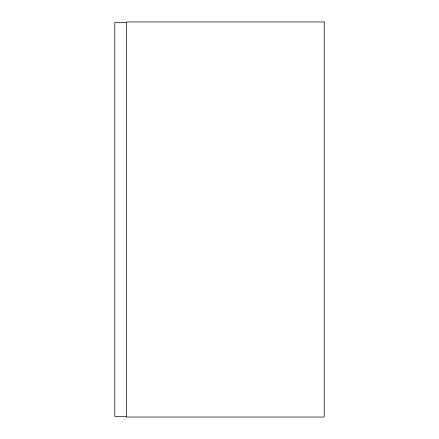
<?xml version="1.0" encoding="UTF-8"?>
<svg xmlns="http://www.w3.org/2000/svg" width="439" height="439" viewBox="0 0 439 439"><rect width="100%" height="100%" fill="white"/><g stroke="black" fill="none" stroke-linecap="round" stroke-linejoin="round"><path stroke-width="0.66" d="M126.651 22.608L114.798 22.608L114.798 416.391L126.651 416.391M324.201 21.95L126.651 21.95L126.651 417.05L324.201 417.05L324.201 21.95"/></g></svg>
